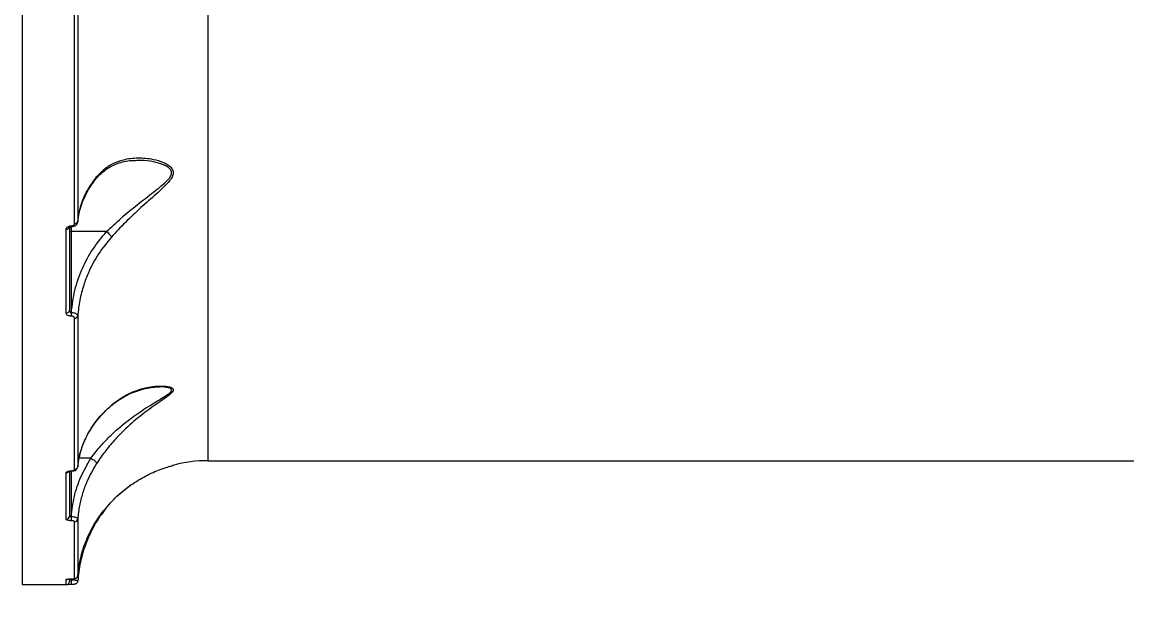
# Model space of a CAD drawing. Header units: millimetres. Extents: x -7735 to 7893, y -6545 to 6034.
# Drawn here: x -1993.2 to -1654.5, y -2596 to -2416.5 of the extents above; entities that cross this region are included whole.
import ezdxf

# ---------------------------------------------------------------- set-up
doc = ezdxf.new("R2010")
doc.units = ezdxf.units.MM
for name, color, linetype in [('DIKOM_ОБЪЕКТ', 7, 'Continuous'), ('DIKOM_РАЗМЕР_ЗОНА', 7, 'Continuous'), ('DIKOM_РАЗМЕР_ОБЪЕКТА', 7, 'Continuous')]:
    doc.layers.add(name, color=color, linetype=linetype)
doc.styles.add('style1', font='arial.ttf', dxfattribs={"width": 0.8})
doc.dimstyles.new('1-50', dxfattribs={"dimtxt": 300, "dimasz": 200, "dimexe": 100, "dimexo": 0, "dimgap": 100, "dimtad": 1, "dimtxsty": 'style1', "dimcen": 200, "dimclrd": 7, "dimclre": 7, "dimclrt": 7, "dimadec": 1, "dimazin": 2, "dimtfac": 1, "dimtmove": 0, "dimatfit": 2, "dimfxl": 0, "dimlwd": 25, "dimlwe": 18, "dimarcsym": 0})

# ---------------------------------------------------------------- blocks, each defined once
blk = doc.blocks.new('*D0')
at = {"layer": 'Defpoints', "color": 0, "transparency": 16777216}
for p in [(5893.22, 882.1), (-4595.74, 266.13), (5893.22, -5840.17)]:
    blk.add_point(p, dxfattribs=at)
at = {"layer": 'DIKOM_РАЗМЕР_ОБЪЕКТА', "color": 7, "lineweight": 18, "transparency": 16777216}
for p, q in [((5893.22, 882.1), (5893.22, -5940.17)), ((-4595.74, 266.13), (-4595.74, -5940.17))]:
    blk.add_line(p, q, dxfattribs=at)
at = {"layer": 'DIKOM_РАЗМЕР_ОБЪЕКТА', "color": 7, "lineweight": 25, "transparency": 16777216}
blk.add_line((-4395.74, -5840.17), (5693.22, -5840.17), dxfattribs=at)
at = {"layer": 'DIKOM_РАЗМЕР_ОБЪЕКТА', "color": 7, "transparency": 16777216}
for points in [[(-4395.74, -5806.84), (-4395.74, -5873.51), (-4595.74, -5840.17)], [(5693.22, -5806.84), (5693.22, -5873.51), (5893.22, -5840.17)]]:
    blk.add_solid(points, dxfattribs=at)
at = {"layer": 'DIKOM_РАЗМЕР_ОБЪЕКТА', "color": 7, "transparency": 16777216, "insert": (648.74, -5587), "char_height": 300, "attachment_point": 5, "style": 'style1'}
blk.add_mtext('10450', dxfattribs=at)
blk = doc.blocks.new('*D1')
at = {"layer": 'Defpoints', "color": 0, "transparency": 16777216}
for p in [(-1659.72, 4539.04), (-6635.97, -4006.79), (-1659.72, -4006.79)]:
    blk.add_point(p, dxfattribs=at)
at = {"layer": 'DIKOM_РАЗМЕР_ОБЪЕКТА', "color": 7, "lineweight": 18, "transparency": 16777216}
for p, q in [((-1659.72, 4539.04), (-6735.97, 4539.04)), ((-1659.72, -4006.79), (-6735.97, -4006.79))]:
    blk.add_line(p, q, dxfattribs=at)
at = {"layer": 'DIKOM_РАЗМЕР_ОБЪЕКТА', "color": 7, "lineweight": 25, "transparency": 16777216}
blk.add_line((-6635.97, 4339.04), (-6635.97, -3806.79), dxfattribs=at)
at = {"layer": 'DIKOM_РАЗМЕР_ОБЪЕКТА', "color": 7, "transparency": 16777216}
for points in [[(-6669.31, 4339.04), (-6602.64, 4339.04), (-6635.97, 4539.04)], [(-6669.31, -3806.79), (-6602.64, -3806.79), (-6635.97, -4006.79)]]:
    blk.add_solid(points, dxfattribs=at)
at = {"layer": 'DIKOM_РАЗМЕР_ОБЪЕКТА', "color": 7, "transparency": 16777216, "insert": (-6889.14, 266.13), "char_height": 300, "attachment_point": 5, "rotation": 90, "style": 'style1'}
blk.add_mtext('8550', dxfattribs=at)
blk = doc.blocks.new('*D3')
at = {"layer": 'Defpoints', "color": 0, "transparency": 16777216}
for p in [(-6112.56, 266.13), (7893.22, 266.13), (7893.22, -6445.11)]:
    blk.add_point(p, dxfattribs=at)
at = {"layer": 'DIKOM_РАЗМЕР_ЗОНА', "color": 7, "lineweight": 18, "transparency": 16777216}
for p, q in [((-6112.56, 266.13), (-6112.56, -6545.11)), ((7893.22, 266.13), (7893.22, -6545.11))]:
    blk.add_line(p, q, dxfattribs=at)
at = {"layer": 'DIKOM_РАЗМЕР_ЗОНА', "color": 7, "lineweight": 25, "transparency": 16777216}
blk.add_line((-5912.56, -6445.11), (7693.22, -6445.11), dxfattribs=at)
at = {"layer": 'DIKOM_РАЗМЕР_ЗОНА', "color": 7, "transparency": 16777216}
for points in [[(-5912.56, -6411.77), (-5912.56, -6478.44), (-6112.56, -6445.11)], [(7693.22, -6411.77), (7693.22, -6478.44), (7893.22, -6445.11)]]:
    blk.add_solid(points, dxfattribs=at)
at = {"layer": 'DIKOM_РАЗМЕР_ЗОНА', "color": 7, "transparency": 16777216, "insert": (890.33, -6191.83), "char_height": 300, "attachment_point": 5, "style": 'style1'}
blk.add_mtext('13950', dxfattribs=at)

msp = doc.modelspace()

# ---------------------------------------------------------------- linework, layer by layer
at = {"layer": 'DIKOM_ОБЪЕКТ', "color": 7, "linetype": 'Continuous', "lineweight": 15}
for p, q in [((-1993.19, -2169.877), (-1993.19, -2588.875)), ((-1936.24, -2230.722), (-1936.24, -2550.875)), ((-1977.13, -2478.224), (-1977.13, -2412.247)), ((-1976.133, -2411.71), (-1976.133, -2477.542)), ((-1978.69, -2479.176), (-1978.69, -2504.835)), ((-1978.19, -2478.903), (-1978.135, -2478.903)), ((-1978.19, -2479.165), (-1978.19, -2478.903)), ((-1978.19, -2479.165), (-1978.135, -2479.165)), ((-1978.19, -2479.174), (-1978.19, -2480.645)), ((-1978.135, -2479.165), (-1978.135, -2478.903)), ((-1976.083, -2477.637), (-1976.007, -2476.979)), ((-1979.69, -2505.636), (-1979.69, -2479.916)), ((-1967.303, -2480.645), (-1978.19, -2480.645)), ((-1978.19, -2480.645), (-1978.19, -2505.446)), ((-1978.19, -2505.446), (-1978.111, -2505.446)), ((-1978.19, -2505.446), (-1978.19, -2506.576)), ((-1978.111, -2505.446), (-1978.111, -2506.576)), ((-1978.111, -2506.576), (-1978.19, -2506.576)), ((-1977.13, -2553.574), (-1977.13, -2507.186)), ((-1976.133, -2506.44), (-1976.133, -2552.725)), ((-1972.076, -2550.104), (-1975.705, -2550.104)), ((-1936.24, -2550.875), (-1566.14, -2550.875)), ((-1979.69, -2568.813), (-1979.69, -2554.612)), ((-1978.69, -2554.244), (-1978.69, -2567.861)), ((-1978.19, -2553.985), (-1978.111, -2553.985)), ((-1978.19, -2554.068), (-1978.19, -2553.985)), ((-1978.19, -2554.068), (-1978.111, -2554.068)), ((-1978.19, -2554.068), (-1978.19, -2567.986)), ((-1978.111, -2554.068), (-1978.111, -2553.985)), ((-1959.781, -2558.292), (-1964.104, -2561.843)), ((-1978.19, -2567.986), (-1978.135, -2567.986)), ((-1978.19, -2567.986), (-1978.19, -2569.27)), ((-1978.135, -2569.27), (-1978.19, -2569.27)), ((-1978.135, -2567.986), (-1978.135, -2569.27)), ((-1977.13, -2587.002), (-1977.13, -2569.572)), ((-1976.133, -2568.688), (-1976.133, -2586.079)), ((-1979.69, -2588.875), (-1979.69, -2587.278)), ((-1978.69, -2587.296), (-1978.69, -2587.875)), ((-1978.19, -2587.112), (-1978.087, -2587.112)), ((-1978.19, -2587.116), (-1978.19, -2587.112)), ((-1978.19, -2587.116), (-1978.087, -2587.116)), ((-1978.19, -2587.117), (-1978.19, -2587.371)), ((-1978.19, -2587.371), (-1978.157, -2587.371)), ((-1978.19, -2587.371), (-1978.19, -2588.706)), ((-1978.157, -2587.371), (-1978.119, -2587.097)), ((-1978.157, -2587.371), (-1978.157, -2588.706)), ((-1978.087, -2587.116), (-1978.087, -2587.112)), ((-1993.19, -2588.875), (-1979.69, -2588.875)), ((-1978.19, -2588.706), (-1978.157, -2588.706))]:
    msp.add_line(p, q, dxfattribs=at)
at = {"layer": 'DIKOM_ОБЪЕКТ', "color": 7, "linetype": 'Continuous', "lineweight": 15, "flags": 128}
for points in [[(-1978.69, -2480.483), (-1978.681, -2480.515), (-1978.652, -2480.545), (-1978.606, -2480.573), (-1978.544, -2480.598), (-1978.468, -2480.618), (-1978.382, -2480.633), (-1978.288, -2480.642), (-1978.19, -2480.645)], [(-1976.133, -2587.747), (-1976.164, -2587.931), (-1976.223, -2588.093)]]:
    msp.add_lwpolyline(points, dxfattribs=at)
at = {"layer": 'DIKOM_ОБЪЕКТ', "color": 7, "linetype": 'Continuous', "lineweight": 15}
for centre, radius, start, end in [((-1979.577, -2479.023), 0.9, 262.79185, 350.2541), ((-1977.027, -2477.305), 0.925, 263.59398, 345.18438), ((-1979.601, -2504.723), 0.917, 264.41458, 353.03487), ((-1977.051, -2506.252), 0.937, 265.15654, 348.4736), ((-1977.094, -2552.606), 0.968, 267.856, 352.9597), ((-1936.24, -2590.875), 40, 90, 105.40224), ((-1979.679, -2553.583), 1.029, 269.3829, 322.1706), ((-1979.667, -2567.836), 0.977, 268.63003, 358.57151), ((-1977.11, -2568.59), 0.982, 268.81354, 354.29692), ((-1979.691, -2586.269), 1.009, 270.0552, 294.43213), ((-1977.128, -2586.004), 0.998, 269.8846, 355.66375), ((-1979.69, -2587.875), 1, 270, 360)]:
    msp.add_arc(centre, radius, start, end, dxfattribs=at)
for points, knots in [([(-1970.462, -2464.437), (-1970.409, -2464.366), (-1969.953, -2463.756), (-1968.965, -2462.798), (-1967.474, -2461.563), (-1965.786, -2460.536), (-1963.923, -2459.717), (-1961.867, -2459.156), (-1959.87, -2458.829), (-1958.555, -2458.822), (-1957.988, -2458.819)], [0, 0, 0, 0, 0.0164832, 0.1409975, 0.2736724, 0.4150717, 0.5643794, 0.7196314, 0.8791076, 1, 1, 1, 1]), ([(-1970.366, -2463.911), (-1969.65, -2463.125), (-1968.113, -2461.44), (-1965.324, -2459.706), (-1961.817, -2458.41), (-1957.65, -2457.899), (-1953.464, -2458.297), (-1950.371, -2459.201), (-1948.473, -2460.159), (-1947.343, -2461.066), (-1946.903, -2461.917), (-1946.8, -2462.736), (-1946.994, -2463.729), (-1948.077, -2465.331), (-1949.877, -2467.163), (-1952.824, -2469.831), (-1956.809, -2473.323), (-1960.733, -2477.034), (-1963.741, -2480.095), (-1965.126, -2481.605), (-1965.822, -2482.364)], [0, 0, 0, 0, 0.0590566, 0.1267715, 0.1965303, 0.2899977, 0.3861939, 0.4527692, 0.4864318, 0.520906, 0.5489148, 0.5542502, 0.5800458, 0.6152111, 0.6617352, 0.7094927, 0.8061402, 0.9056043, 0.9525548, 1, 1, 1, 1]), ([(-1967.3, -2480.646), (-1967.3, -2480.645), (-1965.791, -2479.353), (-1962.838, -2476.374), (-1957.889, -2472.393), (-1953.748, -2469.222), (-1950.604, -2466.775), (-1948.716, -2465.141), (-1947.54, -2463.681), (-1947.328, -2462.775), (-1947.437, -2462.044), (-1947.911, -2461.288), (-1949.094, -2460.502), (-1951.088, -2459.68), (-1954.102, -2458.943), (-1956.612, -2458.88), (-1957.999, -2458.845)], [0, 0, 0, 0, 0.0000255, 0.1384126, 0.280472, 0.4262327, 0.4932202, 0.5613202, 0.6094192, 0.6436072, 0.6506686, 0.6882196, 0.7352085, 0.7840657, 0.8806196, 1, 1, 1, 1]), ([(-1976.133, -2477.542), (-1975.854, -2475.839), (-1975.289, -2472.388), (-1973.212, -2467.793), (-1971.225, -2465.083), (-1970.366, -2463.911)], [0, 0, 0, 0, 0.3558659, 0.7214797, 1, 1, 1, 1]), ([(-1976.007, -2476.979), (-1975.976, -2476.675), (-1975.857, -2475.497), (-1975.328, -2473.464), (-1974.426, -2470.896), (-1973.189, -2468.389), (-1971.87, -2466.219), (-1970.845, -2464.94), (-1970.437, -2464.431)], [0, 0, 0, 0, 0.0691861, 0.2674281, 0.4669345, 0.6671437, 0.8674616, 1, 1, 1, 1]), ([(-1970.366, -2463.911), (-1970.366, -2463.937), (-1970.367, -2464.039), (-1970.39, -2464.213), (-1970.479, -2464.314), (-1970.525, -2464.365)], [0, 0, 0, 0, 0.1435138, 0.5622852, 1, 1, 1, 1]), ([(-1979.69, -2479.916), (-1979.674, -2479.802), (-1979.64, -2479.575), (-1979.382, -2479.272), (-1979.001, -2479.042), (-1978.579, -2478.921), (-1978.301, -2478.908), (-1978.19, -2478.903)], [0, 0, 0, 0, 0.2150566, 0.4299386, 0.6447252, 0.8591786, 1, 1, 1, 1]), ([(-1978.725, -2479.317), (-1978.726, -2479.316), (-1978.726, -2479.316), (-1978.66, -2479.268), (-1978.544, -2479.217), (-1978.38, -2479.173), (-1978.253, -2479.169), (-1978.19, -2479.167)], [0, 0, 0, 0, 0.1889896, 0.3908663, 0.5816021, 0.7926779, 1, 1, 1, 1]), ([(-1978.136, -2479.165), (-1978.136, -2479.165), (-1977.877, -2479.165), (-1977.37, -2479.086), (-1976.741, -2478.757), (-1976.327, -2478.282), (-1976.127, -2477.833), (-1976.152, -2477.57), (-1976.159, -2477.497)], [0, 0, 0, 0, 0.0003198, 0.2599217, 0.5046, 0.721731, 0.9227039, 1, 1, 1, 1]), ([(-1978.135, -2478.903), (-1978.061, -2478.9), (-1977.873, -2478.892), (-1977.591, -2478.81), (-1977.336, -2478.656), (-1977.164, -2478.453), (-1977.141, -2478.301), (-1977.13, -2478.224)], [0, 0, 0, 0, 0.14225166, 0.35708849, 0.57158033, 0.78575783, 1, 1, 1, 1]), ([(-1978.111, -2505.446), (-1977.82, -2503.171), (-1977.231, -2498.563), (-1974.911, -2492.053), (-1971.693, -2485.934), (-1968.778, -2482.423), (-1967.303, -2480.645)], [0, 0, 0, 0, 0.2516579, 0.5098641, 0.7518734, 1, 1, 1, 1]), ([(-1965.822, -2482.364), (-1967.194, -2484.032), (-1969.972, -2487.411), (-1972.638, -2492.484), (-1974.454, -2497.281), (-1975.618, -2501.688), (-1975.961, -2504.849), (-1976.133, -2506.44)], [0, 0, 0, 0, 0.2398783, 0.4858725, 0.6394171, 0.8185441, 1, 1, 1, 1]), ([(-1967.303, -2480.645), (-1967.302, -2480.645), (-1967.301, -2480.645), (-1967.3, -2480.645), (-1967.3, -2480.646), (-1967.3, -2480.646)], [0, 0, 0, 0, 0.4974418, 0.8666556, 1, 1, 1, 1]), ([(-1967.3, -2480.646), (-1967.13, -2480.792), (-1966.789, -2481.084), (-1966.336, -2481.566), (-1966.031, -2481.963), (-1965.88, -2482.22), (-1965.837, -2482.327), (-1965.822, -2482.364)], [0, 0, 0, 0, 0.24880713, 0.49757697, 0.74638782, 0.91268438, 1, 1, 1, 1]), ([(-1978.19, -2506.576), (-1978.277, -2506.574), (-1978.534, -2506.565), (-1978.952, -2506.468), (-1979.358, -2506.257), (-1979.637, -2505.966), (-1979.672, -2505.746), (-1979.69, -2505.636)], [0, 0, 0, 0, 0.1083152, 0.3204323, 0.5430823, 0.7715811, 1, 1, 1, 1]), ([(-1978.69, -2504.835), (-1978.685, -2504.906), (-1978.673, -2505.045), (-1978.584, -2505.231), (-1978.46, -2505.362), (-1978.348, -2505.419), (-1978.263, -2505.442), (-1978.219, -2505.444), (-1978.19, -2505.446)], [0, 0, 0, 0, 0.25536697, 0.49873812, 0.71665116, 0.86164432, 0.90693925, 1, 1, 1, 1]), ([(-1978.111, -2505.446), (-1977.994, -2505.453), (-1977.657, -2505.474), (-1977.115, -2505.588), (-1976.582, -2505.813), (-1976.21, -2506.111), (-1976.159, -2506.331), (-1976.133, -2506.44)], [0, 0, 0, 0, 0.1131916, 0.3259207, 0.5479657, 0.775443, 1, 1, 1, 1]), ([(-1977.13, -2507.186), (-1977.142, -2507.115), (-1977.165, -2506.972), (-1977.347, -2506.783), (-1977.611, -2506.647), (-1977.883, -2506.584), (-1978.052, -2506.578), (-1978.111, -2506.576)], [0, 0, 0, 0, 0.2288217, 0.4577921, 0.678466, 0.8883179, 1, 1, 1, 1]), ([(-1972.069, -2550.106), (-1972.068, -2550.105), (-1971.152, -2548.823), (-1969.203, -2546.417), (-1965.989, -2543.05), (-1962.204, -2539.664), (-1957.727, -2536.285), (-1953.609, -2533.683), (-1950.516, -2531.844), (-1948.613, -2530.681), (-1947.615, -2529.862), (-1947.335, -2529.33), (-1947.364, -2529.076), (-1947.647, -2528.76), (-1948.291, -2528.477), (-1949.541, -2528.303), (-1950.513, -2528.216), (-1951.057, -2528.254), (-1951.074, -2528.256)], [0, 0, 0, 0, 0.0000492, 0.113395, 0.2167806, 0.3226768, 0.4689905, 0.6190562, 0.6869765, 0.7560372, 0.8111133, 0.8229744, 0.8536433, 0.8628287, 0.9028281, 0.9500644, 0.9984179, 1, 1, 1, 1]), ([(-1965.822, -2533.843), (-1964.649, -2532.937), (-1962.092, -2530.963), (-1957.771, -2529.096), (-1953.696, -2528.141), (-1950.714, -2527.953), (-1948.891, -2528.067), (-1947.706, -2528.308), (-1946.899, -2528.734), (-1946.782, -2529.218), (-1947.069, -2529.861), (-1947.975, -2530.739), (-1949.794, -2532.029), (-1952.694, -2534.008), (-1956.644, -2536.852), (-1960.904, -2540.486), (-1964.549, -2544.178), (-1967.654, -2547.795), (-1969.438, -2550.401), (-1970.366, -2551.755)], [0, 0, 0, 0, 0.0790212, 0.17218, 0.2680587, 0.3287279, 0.361058, 0.393899, 0.4223317, 0.4513189, 0.459942, 0.4989922, 0.5446045, 0.5914349, 0.6876193, 0.7865806, 0.8546755, 0.924443, 1, 1, 1, 1]), ([(-1965.946, -2534.131), (-1965.56, -2533.794), (-1964.548, -2532.91), (-1962.784, -2531.728), (-1960.643, -2530.542), (-1958.332, -2529.575), (-1955.948, -2528.856), (-1953.682, -2528.424), (-1952.066, -2528.254), (-1951.259, -2528.263), (-1951.071, -2528.265)], [0, 0, 0, 0, 0.0842161, 0.2205498, 0.3651122, 0.5171234, 0.6771564, 0.8240125, 0.9590938, 1, 1, 1, 1]), ([(-1976.133, -2552.725), (-1975.848, -2550.919), (-1975.271, -2547.254), (-1972.954, -2542.236), (-1969.852, -2537.673), (-1967.175, -2535.129), (-1965.822, -2533.843)], [0, 0, 0, 0, 0.2625672, 0.5326628, 0.7636514, 1, 1, 1, 1]), ([(-1975.182, -2547.969), (-1974.955, -2547.242), (-1974.447, -2545.615), (-1973.29, -2543.161), (-1971.802, -2540.629), (-1970.024, -2538.224), (-1968.101, -2536.036), (-1966.646, -2534.723), (-1965.97, -2534.113)], [0, 0, 0, 0, 0.144222, 0.3228026, 0.5003829, 0.6752075, 0.8490244, 1, 1, 1, 1]), ([(-1965.822, -2533.843), (-1965.836, -2533.884), (-1965.872, -2533.987), (-1965.944, -2534.055), (-1965.987, -2534.096)], [0, 0, 0, 0, 0.3970273, 1, 1, 1, 1]), ([(-1978.135, -2567.986), (-1977.88, -2565.942), (-1977.362, -2561.802), (-1975.332, -2555.732), (-1973.168, -2551.992), (-1972.076, -2550.104)], [0, 0, 0, 0, 0.3257355, 0.6596783, 1, 1, 1, 1]), ([(-1976.102, -2552.77), (-1976.057, -2552.254), (-1975.934, -2550.819), (-1975.608, -2549.212), (-1975.241, -2548.143), (-1975.182, -2547.969)], [0, 0, 0, 0, 0.3196696, 0.8898181, 1, 1, 1, 1]), ([(-1972.076, -2550.104), (-1972.074, -2550.104), (-1972.072, -2550.105), (-1972.07, -2550.106), (-1972.069, -2550.106)], [0, 0, 0, 0, 0.62330139, 1, 1, 1, 1]), ([(-1972.069, -2550.106), (-1971.877, -2550.224), (-1971.493, -2550.461), (-1970.983, -2550.868), (-1970.595, -2551.259), (-1970.41, -2551.541), (-1970.366, -2551.69), (-1970.366, -2551.742), (-1970.366, -2551.755)], [0, 0, 0, 0, 0.2127303, 0.4254009, 0.6380952, 0.8508068, 0.9619075, 1, 1, 1, 1]), ([(-1978.111, -2554.063), (-1978.07, -2554.064), (-1977.802, -2554.073), (-1977.268, -2553.983), (-1976.696, -2553.743), (-1976.311, -2553.331), (-1976.139, -2552.977), (-1976.149, -2552.765), (-1976.152, -2552.707)], [0, 0, 0, 0, 0.0432839, 0.2847492, 0.5764487, 0.7634802, 0.934897, 1, 1, 1, 1]), ([(-1978.111, -2553.985), (-1978.003, -2553.981), (-1977.788, -2553.972), (-1977.502, -2553.906), (-1977.282, -2553.808), (-1977.152, -2553.692), (-1977.137, -2553.61), (-1977.13, -2553.574)], [0, 0, 0, 0, 0.2040171, 0.4080334, 0.613492, 0.826512, 1, 1, 1, 1]), ([(-1970.366, -2551.755), (-1971.415, -2553.553), (-1973.123, -2556.479), (-1974.702, -2560.879), (-1975.694, -2564.709), (-1975.985, -2567.346), (-1976.133, -2568.688)], [0, 0, 0, 0, 0.3422117, 0.5572635, 0.7746002, 1, 1, 1, 1]), ([(-1959.847, -2558.332), (-1958.351, -2557.362), (-1955.319, -2555.397), (-1951.446, -2553.752), (-1948.924, -2552.897), (-1947.664, -2552.526), (-1946.978, -2552.34), (-1946.729, -2552.275), (-1946.973, -2552.34), (-1947.075, -2552.367)], [0, 0, 0, 0, 0.2775914, 0.5625867, 0.7137415, 0.7903359, 0.8693495, 0.9455053, 1, 1, 1, 1]), ([(-1979.69, -2554.612), (-1979.68, -2554.556), (-1979.657, -2554.432), (-1979.454, -2554.255), (-1979.115, -2554.106), (-1978.679, -2554.005), (-1978.353, -2553.992), (-1978.19, -2553.985)], [0, 0, 0, 0, 0.1741826, 0.3895992, 0.5957936, 0.7978778, 1, 1, 1, 1]), ([(-1978.906, -2554.194), (-1978.907, -2554.194), (-1978.916, -2554.201), (-1978.877, -2554.177), (-1978.782, -2554.142), (-1978.606, -2554.1), (-1978.396, -2554.071), (-1978.25, -2554.072), (-1978.19, -2554.072)], [0, 0, 0, 0, 0.0116749, 0.19019, 0.3682014, 0.5947726, 0.8345833, 1, 1, 1, 1]), ([(-1976.133, -2586.079), (-1975.823, -2583.79), (-1975.355, -2580.33), (-1973.791, -2575.822), (-1971.988, -2571.829), (-1969.231, -2567.344), (-1965.817, -2563.362), (-1962.6, -2560.385), (-1960.765, -2559.017), (-1959.847, -2558.332)], [0, 0, 0, 0, 0.2227126, 0.3367323, 0.4507487, 0.6310044, 0.8132767, 0.9066485, 1, 1, 1, 1]), ([(-1967.45, -2565.515), (-1968.056, -2566.27), (-1969.323, -2567.85), (-1970.995, -2570.568), (-1972.381, -2573.222), (-1973.081, -2574.918), (-1973.375, -2575.63)], [0, 0, 0, 0, 0.2478815, 0.5191898, 0.798379, 1, 1, 1, 1]), ([(-1978.19, -2569.27), (-1978.301, -2569.268), (-1978.579, -2569.262), (-1979.001, -2569.207), (-1979.382, -2569.105), (-1979.64, -2568.968), (-1979.674, -2568.865), (-1979.69, -2568.813)], [0, 0, 0, 0, 0.1408139, 0.355295, 0.5700167, 0.7849535, 1, 1, 1, 1]), ([(-1978.69, -2567.861), (-1978.685, -2567.875), (-1978.674, -2567.903), (-1978.587, -2567.941), (-1978.461, -2567.969), (-1978.32, -2567.984), (-1978.227, -2567.985), (-1978.19, -2567.986)], [0, 0, 0, 0, 0.2150468, 0.4300623, 0.6448601, 0.8592843, 1, 1, 1, 1]), ([(-1978.135, -2567.986), (-1977.986, -2567.994), (-1977.613, -2568.014), (-1977.049, -2568.11), (-1976.542, -2568.271), (-1976.199, -2568.473), (-1976.155, -2568.616), (-1976.133, -2568.688)], [0, 0, 0, 0, 0.14236997, 0.35726372, 0.57166534, 0.78572884, 1, 1, 1, 1]), ([(-1977.13, -2569.572), (-1977.141, -2569.538), (-1977.164, -2569.47), (-1977.336, -2569.38), (-1977.591, -2569.312), (-1977.873, -2569.275), (-1978.061, -2569.271), (-1978.135, -2569.27)], [0, 0, 0, 0, 0.2142982, 0.4284136, 0.642933, 0.8577379, 1, 1, 1, 1]), ([(-1973.375, -2575.63), (-1973.502, -2575.961), (-1974.299, -2578.039), (-1975.485, -2582.05), (-1975.914, -2585.823), (-1976.133, -2587.747)], [0, 0, 0, 0, 0.0849876, 0.5334672, 1, 1, 1, 1]), ([(-1973.375, -2575.63), (-1973.371, -2575.621), (-1973.345, -2575.553), (-1973.343, -2575.444), (-1973.455, -2575.318), (-1973.487, -2575.283)], [0, 0, 0, 0, 0.0927179, 0.7478341, 1, 1, 1, 1]), ([(-1979.69, -2587.278), (-1979.69, -2587.275), (-1979.686, -2587.254), (-1979.603, -2587.215), (-1979.35, -2587.17), (-1979.017, -2587.138), (-1978.626, -2587.116), (-1978.336, -2587.114), (-1978.19, -2587.112)], [0, 0, 0, 0, 0.0392304, 0.2872321, 0.4951792, 0.6710017, 0.8352955, 1, 1, 1, 1]), ([(-1979.315, -2587.185), (-1979.315, -2587.185), (-1979.313, -2587.185), (-1979.219, -2587.167), (-1979.005, -2587.144), (-1978.659, -2587.123), (-1978.318, -2587.115), (-1978.131, -2587.118), (-1978.071, -2587.118)], [0, 0, 0, 0, 0.0742097, 0.2265218, 0.4434473, 0.6948693, 0.9009555, 1, 1, 1, 1]), ([(-1978.69, -2587.749), (-1978.684, -2587.705), (-1978.673, -2587.619), (-1978.582, -2587.503), (-1978.457, -2587.423), (-1978.341, -2587.387), (-1978.259, -2587.374), (-1978.216, -2587.372), (-1978.19, -2587.371)], [0, 0, 0, 0, 0.2685924, 0.5228504, 0.7426137, 0.8690366, 0.9241914, 1, 1, 1, 1]), ([(-1978.157, -2587.371), (-1978.056, -2587.375), (-1977.722, -2587.387), (-1977.159, -2587.432), (-1976.59, -2587.52), (-1976.2, -2587.632), (-1976.155, -2587.709), (-1976.133, -2587.747)], [0, 0, 0, 0, 0.0942741, 0.3123021, 0.5411835, 0.7714137, 1, 1, 1, 1]), ([(-1978.087, -2587.116), (-1978.071, -2587.116), (-1977.927, -2587.118), (-1977.651, -2587.108), (-1977.282, -2587.081), (-1977.025, -2587.043), (-1976.742, -2586.955), (-1976.477, -2586.796), (-1976.262, -2586.536), (-1976.142, -2586.281), (-1976.147, -2586.119), (-1976.148, -2586.077)], [0, 0, 0, 0, 0.0169234, 0.1536828, 0.2948223, 0.4840857, 0.5892409, 0.7106173, 0.8262624, 0.9555374, 1, 1, 1, 1]), ([(-1978.087, -2587.112), (-1977.993, -2587.111), (-1977.804, -2587.11), (-1977.552, -2587.096), (-1977.342, -2587.075), (-1977.185, -2587.045), (-1977.133, -2587.019), (-1977.131, -2587.004), (-1977.13, -2587.002)], [0, 0, 0, 0, 0.1672951, 0.334427, 0.5091086, 0.7130681, 0.9577331, 1, 1, 1, 1]), ([(-1979.219, -2588.719), (-1979.11, -2588.716), (-1978.874, -2588.71), (-1978.47, -2588.706), (-1978.215, -2588.707), (-1978.139, -2588.707)], [0, 0, 0, 0, 0.3734806, 0.810571, 1, 1, 1, 1]), ([(-1978.157, -2588.706), (-1978.049, -2588.706), (-1977.813, -2588.706), (-1977.479, -2588.7), (-1977.239, -2588.691), (-1977.099, -2588.682), (-1976.99, -2588.669), (-1976.847, -2588.639), (-1976.644, -2588.561), (-1976.399, -2588.39), (-1976.285, -2588.197), (-1976.223, -2588.093)], [0, 0, 0, 0, 0.12570512, 0.27305836, 0.43617414, 0.54142128, 0.60545306, 0.65828407, 0.74108449, 0.86021657, 1, 1, 1, 1])]:
    msp.add_open_spline(points, degree=3, knots=knots, dxfattribs=at)

# ---------------------------------------------------------------- dimensions: what is measured, and where the dimension line sits
at = {"layer": 'DIKOM_РАЗМЕР_ЗОНА'}
dim = msp.add_linear_dim(base=(7893.216, -6445.106), p1=(-6112.558, 266.125), p2=(7893.216, 266.125), text='13950', dimstyle='1-50', dxfattribs=at)
dim.commit()
dim.dimension.update_dxf_attribs({"geometry": '*D3', "text_midpoint": (890.329, -6445.106), "dimtype": 160})
at = {"layer": 'DIKOM_РАЗМЕР_ОБЪЕКТА'}
dim = msp.add_linear_dim(base=(-6635.972, -4006.787), p1=(-1659.723, 4539.038), p2=(-1659.723, -4006.787), angle=90, text='8550', dimstyle='1-50', dxfattribs=at)
dim.commit()
dim.dimension.update_dxf_attribs({"geometry": '*D1', "text_midpoint": (-6635.972, 266.125), "dimtype": 160})
dim = msp.add_linear_dim(base=(5893.216, -5840.173), p1=(-4595.736, 266.125), p2=(5893.216, 882.098), text='10450', dimstyle='1-50', dxfattribs=at)
dim.commit()
dim.dimension.update_dxf_attribs({"geometry": '*D0', "text_midpoint": (648.74, -5840.173), "dimtype": 160})

doc.saveas('drawing.dxf')
